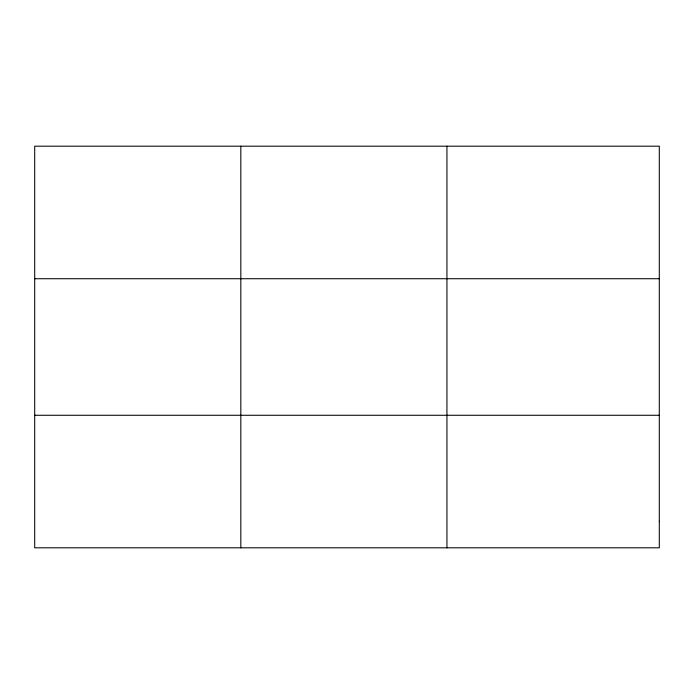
<?xml version="1.0" encoding="UTF-8"?>
<svg xmlns="http://www.w3.org/2000/svg" width="694" height="694" viewBox="0 0 694 694"><rect width="100%" height="100%" fill="white"/><g stroke="black" fill="none" stroke-linecap="round" stroke-linejoin="round"><path stroke-width="1.04" d="M240.818 547.809L240.818 146.191M446.936 547.809L446.936 146.191M34.7 278.728L659.3 278.728M34.7 415.272L659.3 415.272M659.3 521.298L659.3 547.809L34.7 547.809L34.7 146.191L659.3 146.191L659.3 521.298"/></g></svg>
